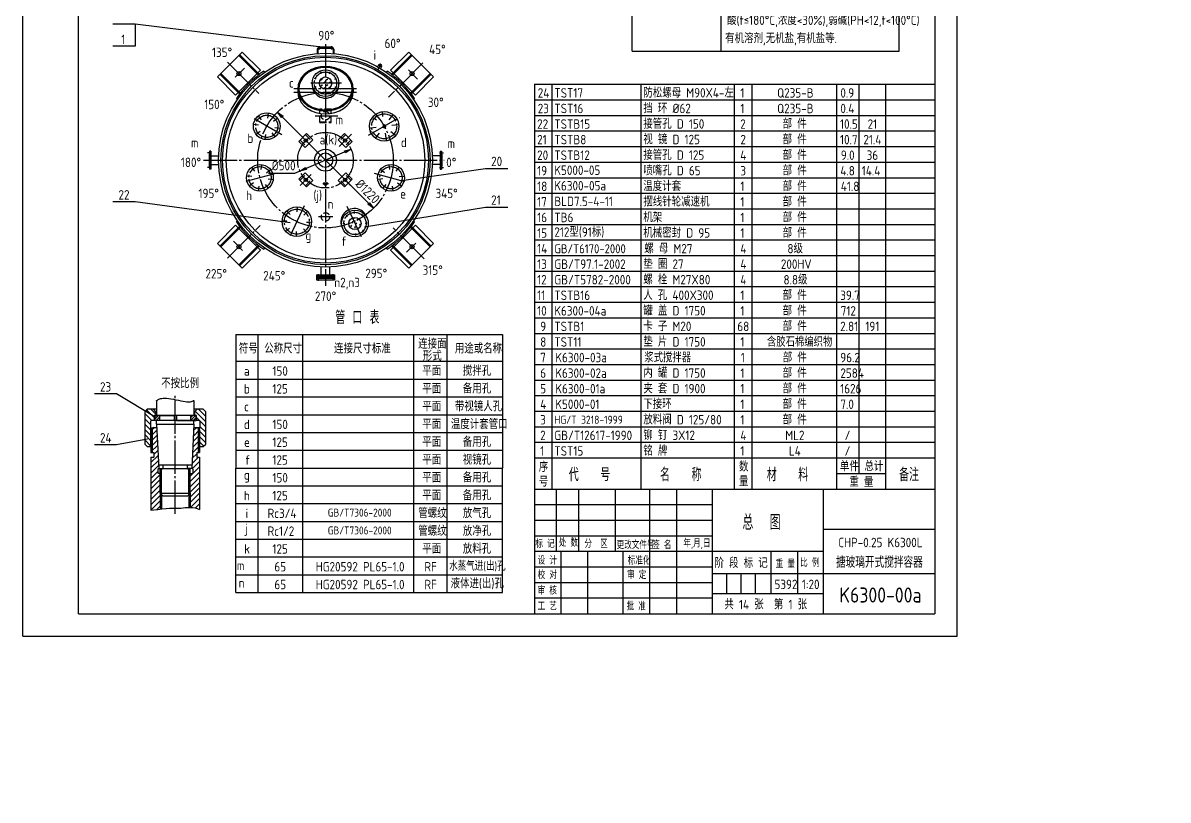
# Model space of a CAD drawing. Extents: x 3959 to 69865, y -46407 to 65821.
# Drawn here: x 3959 to 4474, y -236 to 114 of the extents above; entities that cross this region are included whole.
import ezdxf

# ---------------------------------------------------------------- set-up
doc = ezdxf.new("R2010")
doc.units = 0
doc.linetypes.add('DASHDOT', pattern=[18, 15, -1, 1, -1])
doc.linetypes.add('DASHED', pattern=[4, 3, -1])
doc.layers.get('0').update_dxf_attribs({"color": 1, "linetype": 'DASHDOT'})
for name, color, linetype in [('1', 8, 'CONTINUOUS'), ('10', 12, 'CONTINUOUS'), ('12', 134, 'CONTINUOUS'), ('2', 8, 'CONTINUOUS'), ('3', 8, 'DASHED'), ('8', 94, 'DASHDOT'), ('9', 162, 'DASHED')]:
    doc.layers.add(name, color=color, linetype=linetype)
doc.styles.get("Standard").update_dxf_attribs({"font": 'gbenor.shx', "bigfont": 'gbcbig.shx'})
doc.dimstyles.get("Standard").update_dxf_attribs({"dimtxt": 3.5, "dimasz": 4, "dimexe": 2, "dimexo": 0, "dimgap": 1, "dimtad": 1, "dimtoh": 1, "dimdec": 4, "dimzin": 0, "dimdsep": 46, "dimtxsty": 'Standard', "dimcen": 0, "dimadec": 0, "dimazin": 0, "dimtfac": 1, "dimtdec": 4, "dimtmove": 0, "dimatfit": 0, "dimfxl": 1, "dimtolj": 1, "dimtzin": 0, "dimarcsym": 0})

# ---------------------------------------------------------------- blocks, each defined once
blk = doc.blocks.new('Cadt12')
for p, q in [((4107.72, 25.59), (4108.28, 26.16)), ((4107.92, 25.65), (4108.06, 25.79)), ((4107.95, 25.96), (4108.09, 26.11)), ((4106.59, 22.2), (4107.15, 22.77)), ((4106.78, 22.26), (4106.93, 22.4)), ((4106.82, 22.57), (4106.96, 22.71)), ((4107.15, 23.9), (4107.72, 24.46)), ((4107.35, 23.95), (4107.49, 24.09)), ((4107.38, 24.27), (4107.52, 24.41)), ((4108.28, 21.63), (4108.85, 22.2)), ((4108.48, 21.69), (4108.62, 21.83)), ((4108.51, 22), (4108.65, 22.15)), ((4108.85, 23.33), (4109.42, 23.9)), ((4109.05, 23.39), (4109.19, 23.53)), ((4109.08, 23.7), (4109.22, 23.84)), ((4109.42, 25.03), (4109.98, 25.59)), ((4109.61, 25.08), (4109.75, 25.23)), ((4109.64, 25.4), (4109.79, 25.54)), ((4110.21, 21.44), (4110.35, 21.58)), ((4110.55, 22.77), (4111.11, 23.33, 1)), ((4110.74, 22.82), (4110.88, 22.96)), ((4110.78, 23.14), (4110.92, 23.28))]:
    blk.add_line(p, q)
blk = doc.blocks.new('Cadt13')
at = {"layer": '1'}
for p, q in [((4089.01, 92.85), (4087.23, 91.85)), ((4090.99, 93.58), (4089.01, 92.85)), ((4093.09, 94.03), (4090.99, 93.58)), ((4095.26, 94.19), (4093.09, 94.03)), ((4097.43, 94.03), (4095.26, 94.19)), ((4099.54, 93.58), (4097.43, 94.03)), ((4101.51, 92.85), (4099.54, 93.58)), ((4103.3, 91.85), (4101.51, 92.85)), ((4083.51, 87.61), (4082.95, 85.92)), ((4084.44, 89.19), (4083.51, 87.61)), ((4085.69, 90.61), (4084.44, 89.19)), ((4087.23, 91.85), (4085.69, 90.61)), ((4104.84, 90.61), (4103.3, 91.85)), ((4106.09, 89.19), (4104.84, 90.61)), ((4107.01, 87.61), (4106.09, 89.19)), ((4107.57, 85.92), (4107.01, 87.61)), ((4082.95, 85.92), (4082.76, 84.19)), ((4082.76, 84.19), (4082.95, 82.45)), ((4082.95, 82.45), (4083.51, 80.77)), ((4107.01, 80.77), (4107.57, 82.45)), ((4107.76, 84.19), (4107.57, 85.92, 1)), ((4107.57, 82.45), (4107.76, 84.19)), ((4083.51, 80.77), (4084.44, 79.19)), ((4084.44, 79.19), (4085.69, 77.76)), ((4085.69, 77.76), (4087.23, 76.53)), ((4103.3, 76.53), (4104.84, 77.76)), ((4104.84, 77.76), (4106.09, 79.19)), ((4106.09, 79.19), (4107.01, 80.77)), ((4087.23, 76.53), (4089.01, 75.53)), ((4089.01, 75.53), (4090.99, 74.79)), ((4090.99, 74.79), (4093.09, 74.34)), ((4093.09, 74.34), (4095.26, 74.19)), ((4095.26, 74.19), (4097.43, 74.34)), ((4097.43, 74.34), (4099.54, 74.79)), ((4099.54, 74.79), (4101.51, 75.53)), ((4101.51, 75.53), (4103.3, 76.53))]:
    blk.add_line(p, q, dxfattribs=at)
blk = doc.blocks.new('Cadt14')
at = {"layer": '1'}
for p, q in [((4082.76, 82.89), (4082.95, 81.15, 1)), ((4107.57, 81.15), (4107.76, 82.89)), ((4082.95, 81.15), (4083.51, 79.47)), ((4083.51, 79.47), (4084.44, 77.89)), ((4084.44, 77.89), (4085.69, 76.46)), ((4104.84, 76.46), (4106.09, 77.89)), ((4106.09, 77.89), (4107.01, 79.47)), ((4107.01, 79.47), (4107.57, 81.15)), ((4085.69, 76.46), (4087.23, 75.23)), ((4087.23, 75.23), (4089.01, 74.23)), ((4089.01, 74.23), (4090.99, 73.49)), ((4090.99, 73.49), (4093.09, 73.04)), ((4093.09, 73.04), (4095.26, 72.89)), ((4095.26, 72.89), (4097.43, 73.04)), ((4097.43, 73.04), (4099.54, 73.49)), ((4099.54, 73.49), (4101.51, 74.23)), ((4101.51, 74.23), (4103.3, 75.23)), ((4103.3, 75.23), (4104.84, 76.46))]:
    blk.add_line(p, q, dxfattribs=at)
blk = doc.blocks.new('Cadt15')
at = {"layer": '1'}
for p, q in [((4093.78, 88.32), (4093.03, 88.05, 1)), ((4093.42, 88.08), (4093.23, 88.01)), ((4093.58, 88.35), (4093.39, 88.29)), ((4094.64, 89.38), (4094.46, 89.31)), ((4096.31, 88.39), (4095.56, 88.12)), ((4095.94, 88.15), (4095.76, 88.08)), ((4096.11, 88.42), (4095.92, 88.35)), ((4093.85, 85.79), (4093.1, 85.52)), ((4093.48, 85.55), (4093.3, 85.49)), ((4093.65, 85.83), (4093.46, 85.76)), ((4095.08, 87.09), (4094.33, 86.82)), ((4095.15, 84.56), (4094.39, 84.29)), ((4094.71, 86.85), (4094.53, 86.78)), ((4094.78, 84.32), (4094.6, 84.26)), ((4094.88, 87.12), (4094.69, 87.06)), ((4094.94, 84.6), (4094.76, 84.53)), ((4096.38, 85.86), (4095.62, 85.59)), ((4096.01, 85.62), (4095.83, 85.55)), ((4096.17, 85.89), (4095.99, 85.83)), ((4097.61, 87.16), (4096.85, 86.89)), ((4097.24, 86.92), (4097.05, 86.85)), ((4097.4, 87.19), (4097.22, 87.12))]:
    blk.add_line(p, q, dxfattribs=at)
blk = doc.blocks.new('Cadt16')
at = {"layer": '1'}
for p, q in [((4091.16, 93.11), (4089.26, 92.41)), ((4093.18, 93.54), (4091.16, 93.11)), ((4095.26, 93.69), (4093.18, 93.54)), ((4097.34, 93.54), (4095.26, 93.69)), ((4099.37, 93.11), (4097.34, 93.54)), ((4101.26, 92.41), (4099.37, 93.11)), ((4084.87, 88.94), (4083.98, 87.44)), ((4086.07, 90.29), (4084.87, 88.94)), ((4087.55, 91.46), (4086.07, 90.29)), ((4089.26, 92.41), (4087.55, 91.46)), ((4102.97, 91.46), (4101.26, 92.41)), ((4104.45, 90.29), (4102.97, 91.46)), ((4105.65, 88.94), (4104.45, 90.29)), ((4106.54, 87.44), (4105.65, 88.94)), ((4083.44, 85.84), (4083.26, 84.19)), ((4083.26, 84.19), (4083.44, 82.54, 1)), ((4083.98, 87.44), (4083.44, 85.84)), ((4083.44, 82.54), (4083.98, 80.94)), ((4107.08, 85.84), (4106.54, 87.44)), ((4106.54, 80.94), (4107.08, 82.54)), ((4107.26, 84.19), (4107.08, 85.84)), ((4107.08, 82.54), (4107.26, 84.19)), ((4083.98, 80.94), (4084.87, 79.44)), ((4084.87, 79.44), (4086.07, 78.08)), ((4086.07, 78.08), (4087.55, 76.91)), ((4102.97, 76.91), (4104.45, 78.08)), ((4104.45, 78.08), (4105.65, 79.44)), ((4105.65, 79.44), (4106.54, 80.94)), ((4087.55, 76.91), (4089.26, 75.96)), ((4089.26, 75.96), (4091.16, 75.26)), ((4091.16, 75.26), (4093.18, 74.83)), ((4093.18, 74.83), (4095.26, 74.69)), ((4095.26, 74.69), (4097.34, 74.83)), ((4097.34, 74.83), (4099.37, 75.26)), ((4099.37, 75.26), (4101.26, 75.96)), ((4101.26, 75.96), (4102.97, 76.91))]:
    blk.add_line(p, q, dxfattribs=at)
blk = doc.blocks.new('Cadt17')
for p, q in [((4027.72, -106.99), (4027.72, -53.34)), ((4016.8, -76.73), (4016.8, -68.61)), ((4038.64, -76.73), (4038.64, -68.61))]:
    blk.add_line(p, q)
at = {"layer": '1'}
for p, q in [((4019.32, -56.12), (4019.32, -62.73)), ((4036.12, -56.02), (4036.12, -62.73)), ((4015.12, -59.93), (4014, -61.05)), ((4014, -61.05), (4014, -75.61)), ((4019.32, -59.93), (4015.12, -59.93)), ((4019.04, -61.05), (4017.92, -59.93)), ((4019.04, -61.05), (4019.04, -62.73)), ((4019.04, -61.05), (4019.32, -61.05)), ((4040.32, -59.93), (4036.12, -59.93)), ((4036.12, -61.05), (4036.4, -61.05)), ((4036.4, -61.05), (4037.52, -59.93)), ((4036.4, -61.05), (4036.4, -62.73)), ((4041.44, -61.05), (4040.32, -59.93)), ((4041.44, -75.61), (4041.44, -61.05)), ((4016.52, -65.81), (4016.52, -68.33)), ((4038.08, -64.97), (4017.36, -64.97, 6.28)), ((4037.24, -62.73), (4018.2, -62.73, 6.28)), ((4018.2, -62.73), (4018.2, -64.97)), ((4018.34, -62.73), (4027.16, -62.73)), ((4018.34, -64.97), (4018.34, -62.73)), ((4027.16, -64.97), (4018.34, -64.97)), ((4019.32, -66.65), (4019.32, -64.97)), ((4019.32, -66.65), (4036.12, -66.65)), ((4019.32, -66.65), (4020.32, -86.62)), ((4020.72, -64.97), (4020.72, -62.73)), ((4037.1, -62.73), (4025.65, -62.73)), ((4028.28, -64.97), (4037.1, -64.97)), ((4034.72, -64.97), (4034.72, -62.73)), ((4036.12, -66.65), (4035.12, -86.62)), ((4036.12, -66.65), (4036.12, -64.97)), ((4037.1, -64.97), (4037.1, -62.73)), ((4037.24, -64.97), (4037.24, -62.73)), ((4038.92, -68.33), (4038.92, -65.81)), ((4016.52, -68.33), (4017.12, -68.94)), ((4016.52, -68.33), (4017.73, -68.33)), ((4017.92, -68.14), (4016.8, -69.26)), ((4016.8, -69.26), (4016.8, -79.34)), ((4017.92, -68.14), (4019.46, -68.14)), ((4035.98, -68.14), (4037.52, -68.14)), ((4038.64, -69.26), (4037.52, -68.14)), ((4038.92, -68.33), (4037.71, -68.33)), ((4038.92, -68.33), (4038.32, -68.94)), ((4038.64, -69.26), (4038.64, -79.34)), ((4014, -75.61), (4015.12, -76.73)), ((4015.12, -76.73), (4016.8, -76.73)), ((4038.64, -76.73), (4040.32, -76.73)), ((4040.32, -76.73), (4041.44, -75.61)), ((4016.8, -79.34), (4018.06, -79.34)), ((4016.8, -81.58), (4018.06, -81.58)), ((4016.8, -81.58), (4016.8, -105.38)), ((4018.06, -79.34), (4018.06, -81.58)), ((4037.38, -79.34), (4037.38, -81.58)), ((4037.38, -79.34), (4038.64, -79.34)), ((4037.38, -81.58), (4038.64, -81.58)), ((4038.64, -81.58), (4038.64, -105.02)), ((4019.88, -86.9), (4019.88, -88.58, 6.28)), ((4020.16, -86.62), (4022.26, -86.62)), ((4035.2, -85.13), (4020.24, -85.13, 6.28)), ((4034.44, -86.81), (4021, -86.81, 6.28)), ((4021, -97.73), (4021, -86.81)), ((4022.26, -86.53), (4022.26, -85.41)), ((4033.18, -86.53), (4033.18, -85.41, 6.28)), ((4035.28, -86.62), (4033.18, -86.62)), ((4034.44, -97.73), (4034.44, -86.81)), ((4035.56, -86.9), (4035.56, -88.58)), ((4021, -88.86), (4020.16, -88.86)), ((4034.44, -88.86), (4035.28, -88.86, 6.28)), ((4021, -97.73), (4022.12, -98.85)), ((4021, -97.73), (4034.44, -97.73)), ((4034.44, -97.73), (4033.32, -98.85)), ((4021.56, -98.29), (4021.56, -104.78)), ((4022.12, -98.85), (4033.32, -98.85)), ((4033.88, -98.29), (4033.88, -104.11))]:
    blk.add_line(p, q, dxfattribs=at)
for centre, radius, start, end in [((4017.36, -65.81), 0.84, 90, 180), ((4038.08, -65.81), 0.84, 0, 90), ((4020.16, -86.9), 0.28, 90, 180), ((4021.98, -85.41), 0.28, 0, 90), ((4021.98, -86.53), 0.28, 270, 360), ((4033.46, -85.41), 0.28, 90, 180), ((4033.46, -86.53), 0.28, 180, 270), ((4035.28, -86.9), 0.28, 0, 90), ((4020.16, -88.58), 0.28, 180, 270), ((4035.28, -88.58), 0.28, 270, 360)]:
    blk.add_arc(centre, radius, start, end, dxfattribs=at)
at = {"layer": '2'}
for p, q in [((4001.37, -53.04), (3991.37, -53.04)), ((4018.95, -63.67), (4001.37, -53.04)), ((4019.32, -56.12), (4019.33, -56.11)), ((4019.32, -56.12), (4019.32, -56.12)), ((4019.33, -56.11), (4019.35, -56.1)), ((4019.35, -56.1), (4019.39, -56.08)), ((4019.39, -56.08), (4019.45, -56.04)), ((4019.45, -56.04), (4019.54, -55.98)), ((4019.54, -55.98), (4019.68, -55.9)), ((4019.68, -55.9), (4019.85, -55.79)), ((4019.85, -55.79), (4020.08, -55.65)), ((4020.08, -55.65), (4020.36, -55.5)), ((4020.36, -55.5), (4020.71, -55.34)), ((4020.71, -55.34), (4021.14, -55.19)), ((4021.14, -55.19), (4021.66, -55.07)), ((4021.66, -55.07), (4022.27, -54.99)), ((4022.27, -54.99), (4022.98, -54.95)), ((4022.98, -54.95), (4023.82, -54.99)), ((4023.82, -54.99), (4024.76, -55.09)), ((4024.76, -55.09), (4025.8, -55.26)), ((4025.8, -55.26), (4026.9, -55.48)), ((4026.9, -55.48), (4028.02, -55.71)), ((4028.02, -55.71), (4029.14, -55.95)), ((4029.14, -55.95), (4030.23, -56.18)), ((4030.23, -56.18), (4031.24, -56.38)), ((4031.24, -56.38), (4032.15, -56.53)), ((4032.15, -56.53), (4032.94, -56.62)), ((4032.94, -56.62), (4033.6, -56.64)), ((4033.6, -56.64), (4034.16, -56.63)), ((4034.16, -56.63), (4034.62, -56.57)), ((4034.62, -56.57), (4034.99, -56.49)), ((4034.99, -56.49), (4035.28, -56.4)), ((4035.28, -56.4), (4035.52, -56.31)), ((4035.52, -56.31), (4035.7, -56.22)), ((4035.7, -56.22), (4035.84, -56.15)), ((4035.84, -56.15), (4035.94, -56.1)), ((4035.94, -56.1), (4036.02, -56.07)), ((4036.02, -56.07), (4036.07, -56.04)), ((4036.07, -56.04), (4036.1, -56.03)), ((4036.1, -56.03), (4036.12, -56.02)), ((4036.11, -56.02), (4036.12, -56.02)), ((4018.2, -63.71), (4014.77, -60.28)), ((4019.04, -62.17), (4016.8, -59.93, 1)), ((4041.44, -65.57), (4036.66, -60.79)), ((4041.44, -63.19), (4038.18, -59.93)), ((4017.12, -65.01), (4014, -61.89)), ((4016.52, -66.78), (4014, -64.26)), ((4016.8, -69.44), (4014, -66.64)), ((4018.34, -63.39), (4019, -62.73)), ((4018.34, -64.57), (4020.18, -62.73)), ((4019.13, -64.97), (4020.72, -63.38)), ((4020.32, -64.97), (4020.72, -64.57)), ((4034.72, -63.64), (4035.63, -62.73)), ((4034.72, -64.83), (4036.81, -62.73)), ((4035.76, -64.97), (4037.1, -63.63)), ((4036.95, -64.97), (4037.1, -64.82)), ((4041.44, -67.94), (4037.24, -63.74)), ((4016.8, -71.81), (4014, -69.01)), ((4016.8, -74.19), (4014, -71.39)), ((4018.34, -68.14), (4016.8, -69.68)), ((4019.46, -69.4), (4016.8, -72.05)), ((4019.57, -71.66), (4016.8, -74.43)), ((4017.36, -68.7), (4017.36, -79.34)), ((4035.73, -74.51), (4038.64, -71.6)), ((4035.85, -72.01), (4038.64, -69.22)), ((4035.98, -69.51), (4037.35, -68.14)), ((4038.08, -68.7), (4038.08, -79.34)), ((4041.44, -72.69), (4038.64, -69.89)), ((4041.44, -70.32), (4038.92, -67.8)), ((4001.37, -75.93), (3991.37, -75.93)), ((4015.27, -73.42), (4001.37, -75.93)), ((4016.8, -76.57), (4014, -73.77)), ((4019.68, -73.92), (4016.8, -76.81)), ((4019.8, -76.19), (4016.8, -79.18)), ((4035.48, -79.51), (4038.64, -76.35)), ((4035.6, -77.01), (4038.64, -73.97)), ((4041.44, -75.07), (4038.64, -72.27)), ((4040.52, -76.53), (4038.64, -74.65)), ((4016.8, -83.93), (4020.02, -80.71)), ((4018.06, -80.3), (4019.91, -78.45)), ((4035.23, -84.51), (4038.16, -81.58)), ((4035.35, -82.01), (4037.38, -79.99)), ((4038.03, -79.34), (4038.64, -78.73)), ((4038.03, -79.34), (4038.08, -79.29)), ((4016.8, -86.31), (4020.14, -82.97)), ((4016.8, -88.69), (4020.25, -85.24)), ((4021.56, -98.29), (4021.56, -86.81)), ((4033.88, -98.29), (4033.88, -86.81)), ((4034.44, -90.05), (4038.64, -85.85)), ((4035.44, -86.67), (4038.64, -83.48)), ((4016.8, -91.06), (4019.88, -87.98)), ((4016.8, -93.44), (4021, -89.24)), ((4016.8, -95.81), (4021, -91.61)), ((4034.44, -92.43), (4038.64, -88.23)), ((4034.44, -94.8), (4038.64, -90.6)), ((4016.8, -98.19), (4021, -93.99)), ((4016.8, -100.57), (4021, -96.37)), ((4021, -97.73), (4021, -104.84)), ((4034.44, -97.18), (4038.64, -92.98)), ((4034.44, -99.56), (4038.64, -95.36)), ((4034.44, -101.93), (4038.64, -97.73)), ((4034.44, -97.73), (4034.44, -104.31)), ((4016.8, -102.94), (4021, -98.74)), ((4016.8, -105.32), (4021, -101.12)), ((4034.44, -104.31), (4038.64, -100.11)), ((4038.64, -102.48), (4036.74, -104.39)), ((4016.8, -105.38), (4018.05, -105.21)), ((4018.05, -105.21), (4019.83, -104.98)), ((4021, -103.49), (4019.47, -105.03)), ((4019.83, -104.98), (4021.72, -104.76)), ((4021.72, -104.76), (4023.56, -104.56)), ((4023.56, -104.56), (4025.16, -104.43)), ((4025.16, -104.43), (4026.4, -104.38)), ((4026.4, -104.38), (4027.34, -104.38)), ((4027.34, -104.38), (4028.09, -104.42)), ((4028.09, -104.42), (4028.76, -104.44)), ((4028.76, -104.44), (4029.46, -104.44)), ((4029.46, -104.44), (4030.29, -104.38)), ((4030.29, -104.38), (4031.22, -104.28)), ((4031.22, -104.28), (4032.24, -104.18)), ((4032.24, -104.18), (4033.32, -104.11)), ((4033.32, -104.11), (4034.43, -104.1)), ((4034.43, -104.1), (4035.53, -104.18)), ((4035.53, -104.18), (4036.61, -104.35)), ((4036.61, -104.35), (4037.63, -104.62)), ((4037.63, -104.62), (4038.57, -104.98)), ((4038.57, -104.98), (4038.64, -105.02))]:
    blk.add_line(p, q, dxfattribs=at)
at = {"layer": '9'}
for p, q in [((4027.16, -62.73), (4027.16, -64.97)), ((4028.28, -62.73), (4028.28, -64.97))]:
    blk.add_line(p, q, dxfattribs=at)
at = {"layer": '2', "char_height": 4.25, "width": 65536, "attachment_point": 7}
for s, insert in [('不按比例', (4021.42, -50.52)), ('23', (3993.87, -52.04)), ('24', (3993.87, -74.93))]:
    blk.add_mtext(s, dxfattribs=dict(at, insert=insert))
blk = doc.blocks.new('Cadt20')
at = {"layer": '1'}
for p, q in [((4233.16, 101.14), (4233.16, 246.27)), ((4353.16, 101.14), (4353.16, 246.27)), ((4233.16, 101.14), (4353.16, 101.14))]:
    blk.add_line(p, q, dxfattribs=at)
at = {"layer": '2'}
blk.add_line((4273.16, 101.14), (4273.16, 246.27), dxfattribs=at)
at = {"layer": '2', "char_height": 4.25, "width": 65536, "attachment_point": 7}
for s, insert in [('酸(t≤180%%dC,浓度<30%),弱碱(PH<12,t<100%%dC)', (4275.82, 111.87)), ('有机溶剂,无机盐,有机盐等.', (4274.95, 103.7))]:
    blk.add_mtext(s, dxfattribs=dict(at, insert=insert))
blk = doc.blocks.new('Cadt21')
for p, q in [((4084.29, 63.01), (4088.79, 58.51, 1)), ((4106.97, 63.75), (4101.48, 58.26)), ((4083.94, 40.72), (4088.82, 45.59)), ((4106.58, 40.72), (4101.95, 45.35))]:
    blk.add_line(p, q)
blk.add_circle((4095.26, 52.04), 12.5)
at = {"layer": '1'}
for p, q in [((4083.24, 60.52), (4086.78, 64.06)), ((4086.78, 64.06), (4089.6, 61.23)), ((4103.75, 64.06), (4100.92, 61.23)), ((4103.75, 64.06), (4107.28, 60.52)), ((4083.24, 60.52), (4086.07, 57.7)), ((4086.07, 57.7), (4089.6, 61.23)), ((4100.92, 61.23), (4104.45, 57.7)), ((4107.28, 60.52), (4104.45, 57.7)), ((4083.24, 43.55), (4086.07, 46.38)), ((4089.6, 42.85), (4086.07, 46.38)), ((4104.45, 46.38), (4100.92, 42.85)), ((4107.28, 43.55), (4104.45, 46.38)), ((4086.78, 40.02), (4083.24, 43.55)), ((4086.78, 40.02), (4089.6, 42.85)), ((4103.75, 40.02), (4100.92, 42.85)), ((4107.28, 43.55), (4103.75, 40.02))]:
    blk.add_line(p, q, dxfattribs=at)
for centre, radius in [((4086.42, 60.88), 0.75), ((4095.26, 52.04), 4.95), ((4104.1, 60.88), 0.75), ((4095.26, 52.04), 3.25), ((4086.42, 43.2), 0.75), ((4104.1, 43.2), 0.75)]:
    blk.add_circle(centre, radius, dxfattribs=at)
at = {"layer": '3'}
for p, q in [((4086.21, 63.49), (4089.04, 60.67)), ((4104.31, 63.49), (4101.48, 60.67)), ((4083.81, 61.09), (4086.63, 58.26)), ((4106.72, 61.09), (4103.89, 58.26)), ((4083.81, 42.99), (4086.63, 45.82)), ((4086.21, 40.58), (4089.04, 43.41)), ((4104.31, 40.58), (4101.48, 43.41)), ((4106.72, 42.99), (4103.89, 45.82))]:
    blk.add_line(p, q, dxfattribs=at)
blk = doc.blocks.new('*D21')
at = {"layer": '2'}
for p, q in [((4106.75, 56.96), (4081.26, 46.04)), ((4103.8, 56.24), (4106.75, 56.96)), ((4106.75, 56.96), (4104.19, 55.32)), ((4104.19, 55.32), (4103.8, 56.24)), ((4083.77, 47.12), (4086.33, 48.76)), ((4086.73, 47.84), (4083.77, 47.12)), ((4086.33, 48.76), (4086.73, 47.84)), ((4081.26, 46.04), (4069.65, 46.04))]:
    blk.add_line(p, q, dxfattribs=at)
at = {"layer": '2', "insert": (4071.08, 47.47), "char_height": 4.25, "width": 65536, "attachment_point": 7}
blk.add_mtext('%%c500', dxfattribs=at)
blk = doc.blocks.new('*D43')
at = {"layer": '2'}
for p, q in [((4073.74, 73.66), (4076.21, 71.88)), ((4075.51, 71.18), (4073.74, 73.66)), ((4073.74, 73.66), (4116.78, 30.42)), ((4076.21, 71.88), (4075.51, 71.18)), ((4114.31, 32.2), (4115.02, 32.9)), ((4116.78, 30.42), (4114.31, 32.2)), ((4115.02, 32.9), (4116.78, 30.42))]:
    blk.add_line(p, q, dxfattribs=at)
at = {"layer": '2', "insert": (4108.38, 40.89), "char_height": 4.25, "width": 65536, "attachment_point": 7, "rotation": 314.8671}
blk.add_mtext('%%c1220', dxfattribs=at)
blk = doc.blocks.new('Cadt46')
at = {"layer": '2', "char_height": 4.25, "width": 65536, "attachment_point": 7}
for s, insert in [('TST17', (4198.17, 80.17)), ('防松螺母 M90X4-左', (4238.17, 80.17)), ('1', (4281.8, 80.17)), ('Q235-B', (4298.34, 80.17)), ('0.9', (4326.75, 80.17)), ('TST16', (4198.17, 73.17)), ('挡 环 %%c62', (4238.17, 73.17)), ('1', (4281.8, 73.17)), ('Q235-B', (4298.34, 73.17)), ('0.4', (4326.75, 73.17))]:
    blk.add_mtext(s, dxfattribs=dict(at, insert=insert))

msp = doc.modelspace()

# ---------------------------------------------------------------- linework, layer by layer
for p, q in [((4092.48585, 103.32391), (4092.48585, 101.79351)), ((4095.26085, 104.20111), (4095.26085, 55.2897)), ((4098.03585, 103.32391), (4098.03585, 101.79351)), ((4051.21815, 96.08241), (4065.29735, 82.0032)), ((4054.69129, 89.31875), (4058.77907, 93.40654)), ((4139.07803, 95.85689), (4123.6327, 80.41156)), ((4091.06602, 88.45426), (4090.25752, 88.78915)), ((4093.52329, 90.91153), (4093.1884, 91.72003)), ((4096.9984, 90.91153), (4097.3333, 91.72003)), ((4099.45568, 88.45426), (4100.26418, 88.78915)), ((4132.5399, 92.60927), (4136.62768, 88.52148)), ((4109.17668, 84.1867), (4081.0503, 84.1867)), ((4109.17668, 82.5397), (4081.0503, 82.5397)), ((4102.43692, 86.7167), (4088.66095, 86.7167)), ((4091.06602, 84.97915), (4090.25752, 84.64426)), ((4093.52329, 82.52188), (4093.1884, 81.71337)), ((4096.9984, 82.52188), (4097.3333, 81.71337)), ((4099.45568, 84.97915), (4100.26418, 84.64426)), ((4069.33614, 71.00455), (4069.63023, 73.23837)), ((4121.09634, 71.68219), (4120.84795, 73.56891, 6.28319)), ((4123.8664, 70.14608), (4125.54963, 72.33971)), ((4065.13223, 67.77877), (4062.89841, 68.07286)), ((4075.58684, 63.3985), (4063.13155, 70.58956)), ((4066.5661, 70.26232), (4065.19451, 72.04982)), ((4071.81969, 69.57067), (4073.60719, 70.94227)), ((4090.65625, 72.0397), (4100.81703, 72.0397)), ((4114.62934, 63.22211), (4128.63669, 71.30926)), ((4118.14786, 69.99588), (4116.83169, 71.00582)), ((4125.03601, 67.73224), (4128.06289, 68.13073)), ((4065.87446, 65.00873), (4064.08695, 63.63714)), ((4068.35801, 63.57486), (4068.06392, 61.34103)), ((4071.12804, 64.31709), (4072.49964, 62.52958)), ((4072.56192, 66.80064), (4074.79574, 66.50655)), ((4117.9793, 66.80321), (4115.42732, 66.46723)), ((4119.35562, 64.26751), (4117.73935, 62.16116)), ((4122.08414, 64.17916), (4122.49999, 61.02041)), ((4124.64128, 65.01331), (4126.65957, 63.46462)), ((4095.26085, 56.98378), (4095.26085, -4.49366)), ((4040.48318, 52.0397), (4148.67596, 52.0397)), ((4044.04434, 55.2897), (4042.2345, 55.2897)), ((4146.47735, 55.2897), (4148.27216, 55.2897)), ((4044.04434, 48.7897), (4042.27888, 48.7897)), ((4063.51914, 47.11834), (4062.14754, 48.90584)), ((4066.28918, 47.86057), (4066.58327, 50.09439)), ((4068.77273, 46.42669), (4070.56023, 47.79829)), ((4121.74897, 46.42669), (4119.96147, 47.79829)), ((4124.23252, 47.86057), (4123.93843, 50.09439)), ((4127.00256, 47.11834), (4128.37416, 48.90584)), ((4146.47735, 48.7897), (4148.26181, 48.7897)), ((4072.90041, 46.04824), (4059.46824, 42.4491)), ((4062.08526, 44.63479), (4059.85144, 44.92888)), ((4062.82749, 41.86475), (4061.03999, 40.49315)), ((4069.51496, 43.65665), (4071.74878, 43.36257)), ((4094.14207, 41.5147), (4096.60722, 41.5147)), ((4117.10446, 46.18673), (4130.78086, 42.52215)), ((4121.00674, 43.65665), (4118.77292, 43.36257)), ((4127.69421, 41.86475), (4129.48171, 40.49315)), ((4128.43644, 44.63479), (4130.67026, 44.92888)), ((4065.31104, 40.43088), (4065.01695, 38.19705)), ((4068.08108, 41.1731), (4069.45268, 39.3856)), ((4122.44062, 41.1731), (4121.06902, 39.3856)), ((4125.21066, 40.43088), (4125.50474, 38.19705)), ((4085.70474, 31.54657), (4079.09957, 17.38174)), ((4104.93084, 31.30235), (4111.56174, 17.08232, 6.28319)), ((4079.37354, 27.65225), (4078.15606, 28.98089)), ((4082.53687, 28.80361), (4082.61548, 30.60398)), ((4085.58782, 27.38093), (4086.91646, 28.5984)), ((4098.55992, 26.5397), (4092.10435, 26.5397)), ((4105.17777, 26.66139), (4104.53257, 27.25261)), ((4108.32729, 28.13004), (4108.28912, 29.00432)), ((4111.59282, 26.94148), (4112.18404, 27.58668)), ((4051.18969, 7.96855), (4065.92226, 22.70112)), ((4077.95086, 24.6013), (4076.15048, 24.6799)), ((4079.10222, 21.43796), (4077.77358, 20.22049)), ((4085.3165, 21.16664), (4086.53398, 19.838)), ((4086.73918, 24.21759), (4088.53956, 24.13898)), ((4103.98921, 23.39586), (4103.11493, 23.35769)), ((4113.06147, 23.79196), (4113.93575, 23.83013)), ((4139.62174, 7.67881), (4125.63658, 21.66397)), ((4057.9818, 11.47014), (4053.89402, 15.55792)), ((4082.15317, 20.01528), (4082.07456, 18.2149)), ((4105.45786, 20.24634), (4104.86664, 19.60114)), ((4108.72339, 19.05778), (4108.76156, 18.1835)), ((4111.87291, 20.52643), (4112.51811, 19.93521)), ((4135.83041, 14.76065), (4131.74263, 10.67287)), ((4092.01085, 0.8232), (4092.01085, -2.20852)), ((4098.51085, 0.8232), (4098.51085, -2.10216))]:
    msp.add_line(p, q)
for centre, radius in [((4095.26085, 86.7167), 5), ((4095.26085, 52.0397), 30.5), ((4068.84707, 67.2897), 5), ((4121.67462, 67.2897), 5.62), ((4065.80011, 44.14572), 5), ((4124.72159, 44.14572), 5), ((4082.37099, 24.39732), 5.625), ((4108.52534, 23.59391), 5)]:
    msp.add_circle(centre, radius)
at = {"layer": '1'}
for p, q in [((3984.21922, -151.95883), (3984.21922, 422.04117)), ((4369.21922, 422.04117), (4369.21922, -151.95883)), ((4046.70221, 89.46141), (4057.83914, 100.59834)), ((4065.13148, 90.3008), (4056.33654, 99.09574)), ((4065.52893, 90.61046), (4056.6901, 99.44929)), ((4057.83914, 100.59834), (4065.97087, 92.46661)), ((4091.51085, 101.9433), (4091.51085, 99.9933)), ((4091.81085, 101.9433), (4091.81085, 99.9933, 6.28319)), ((4098.46085, 102.7933), (4092.06085, 102.7933, 6.28319)), ((4092.06085, 102.7933), (4092.06085, 102.4933)), ((4098.46085, 102.4933), (4092.06085, 102.4933, 6.28319)), ((4098.46085, 102.1933), (4092.06085, 102.1933)), ((4098.46085, 102.7933), (4098.46085, 102.4933)), ((4098.71085, 101.9433), (4098.71085, 99.9933)), ((4099.01085, 101.9433), (4099.01085, 99.9933)), ((4132.68255, 100.59834), (4124.55083, 92.46661)), ((4124.99277, 90.61046), (4133.8316, 99.44929)), ((4125.39022, 90.3008), (4134.18516, 99.09574)), ((4132.68255, 100.59834), (4143.81949, 89.46141)), ((4119.11803, 94.96155), (4118.6147, 94.08976)), ((4119.04303, 94.83165), (4120.21216, 94.15665)), ((4119.21803, 95.13476), (4119.11803, 94.96155)), ((4119.11803, 94.96155), (4120.50367, 94.16155)), ((4119.21803, 95.13476), (4120.60367, 94.33476)), ((4119.85471, 95.34452), (4119.60471, 94.91151)), ((4119.85471, 95.34452), (4120.46699, 94.99102)), ((4119.8892, 94.74726), (4120.1392, 95.18027)), ((4119.9325, 94.72226), (4120.1825, 95.15527)), ((4120.50367, 94.16155), (4120.00034, 93.28976)), ((4120.42867, 94.03165), (4120.21216, 94.15665)), ((4120.46699, 94.99102), (4120.21699, 94.55801)), ((4120.60367, 94.33476), (4120.50367, 94.16155)), ((4046.70221, 89.46141), (4054.83394, 81.32968)), ((4056.6901, 81.77162), (4047.85126, 90.61046, 6.28319)), ((4056.99976, 82.16907), (4048.20481, 90.96401)), ((4054.83394, 81.32968), (4065.97087, 92.46661)), ((4067.57232, 92.1026), (4067.98162, 91.6933)), ((4122.518, 91.67123), (4122.94938, 92.1026, 6.28319)), ((4124.55083, 92.46661), (4135.68776, 81.32968)), ((4133.52194, 82.16907), (4142.31688, 90.96401)), ((4133.8316, 81.77162), (4142.67044, 90.61046)), ((4143.81949, 89.46141), (4135.68776, 81.32968)), ((4082.76085, 84.1867), (4082.76085, 82.8867)), ((4107.76085, 84.1867), (4107.76085, 82.8867)), ((4189.1669, 86.16817), (4189.1669, -151.83183)), ((4197.1669, -95.83183), (4197.1669, 86.16817)), ((4237.1669, -95.83183), (4237.1669, 86.16817)), ((4279.1669, -95.83183), (4279.1669, 86.16817)), ((4287.1669, -95.83183), (4287.1669, 86.16817)), ((4325.1669, -95.83183), (4325.1669, 86.16817)), ((4347.1669, -95.83183), (4347.1669, 86.16817)), ((4055.62933, 79.29686), (4055.19795, 79.72823)), ((4135.32374, 79.72823), (4134.89237, 79.29686)), ((4042.91085, 54.7897), (4043.06085, 54.9397)), ((4042.91085, 54.7897), (4042.91085, 49.2897)), ((4043.06085, 56.0397), (4043.06085, 48.0397)), ((4043.71085, 56.0397), (4043.06085, 56.0397)), ((4043.71085, 56.0397), (4043.71085, 48.0397)), ((4043.71085, 53.9397), (4047.19839, 53.9397)), ((4146.81085, 53.9397), (4143.32331, 53.9397)), ((4146.81085, 56.0397), (4146.81085, 48.0397)), ((4146.81085, 56.0397), (4147.46085, 56.0397)), ((4147.46085, 56.0397), (4147.46085, 48.0397)), ((4147.61085, 54.7897), (4147.46085, 54.9397)), ((4147.61085, 54.7897), (4147.61085, 49.2897)), ((4042.91085, 49.2897), (4043.06085, 49.1397)), ((4043.71085, 48.0397), (4043.06085, 48.0397)), ((4043.71085, 50.1397), (4047.19839, 50.1397)), ((4146.81085, 50.1397), (4143.32331, 50.1397)), ((4146.81085, 48.0397), (4147.46085, 48.0397)), ((4147.61085, 49.2897), (4147.46085, 49.1397)), ((4046.70221, 14.618), (4054.83394, 22.74973)), ((4056.6901, 22.30779), (4047.85126, 13.46895)), ((4056.99976, 21.91034), (4048.20481, 13.1154)), ((4065.97087, 11.6128), (4054.83394, 22.74973)), ((4055.19795, 24.35118), (4055.70444, 24.85766)), ((4135.68776, 22.74973), (4124.55083, 11.6128)), ((4133.52194, 21.91034), (4142.31688, 13.1154)), ((4133.8316, 22.30779), (4142.67044, 13.46895, 6.28319)), ((4134.89237, 24.78255), (4135.32374, 24.35118)), ((4143.81949, 14.618), (4135.68776, 22.74973)), ((4057.83914, 3.48107), (4046.70221, 14.618)), ((4065.13148, 13.77861), (4056.33654, 4.98367)), ((4065.52893, 13.46895), (4056.6901, 4.63012, 6.28319)), ((4057.83914, 3.48107), (4065.97087, 11.6128)), ((4068.0037, 12.40818), (4067.57232, 11.97681)), ((4122.94938, 11.97681), (4122.48327, 12.44291)), ((4132.68255, 3.48107), (4124.55083, 11.6128)), ((4124.99277, 13.46895), (4133.8316, 4.63012)), ((4125.39022, 13.77861), (4134.18516, 4.98367)), ((4143.81949, 14.618), (4132.68255, 3.48107)), ((4091.26085, 0.4897), (4091.26085, -1.7703)), ((4091.26085, 0.4897), (4099.26085, 0.4897)), ((4093.36085, 0.4897), (4093.36085, 3.97724)), ((4097.16085, 0.4897), (4097.16085, 3.97724)), ((4099.26085, 0.4897), (4099.26085, -1.7703)), ((4091.26085, -0.1603), (4099.26085, -0.1603)), ((4091.26085, -0.3103), (4099.26085, -0.3103)), ((4091.26085, -0.3903), (4099.26085, -0.3903)), ((4091.26085, -0.9903), (4099.26085, -0.9903)), ((4091.26085, -1.0703), (4099.26085, -1.0703)), ((4091.26085, -1.7703), (4099.26085, -1.7703)), ((4092.51085, -0.3103), (4092.36085, -0.1603)), ((4098.01085, -0.3103), (4098.16085, -0.1603)), ((4054.89423, -26.40143), (4174.89423, -26.40143)), ((4054.89423, -26.40143), (4054.89423, -86.40143)), ((4174.89423, -26.40143), (4174.89423, -86.40143)), ((4189.1669, -81.83183), (4369.1669, -81.83183)), ((4054.89423, -142.40143), (4054.89423, -86.40143)), ((4174.89423, -142.40143), (4174.89423, -86.40143)), ((4189.1669, -95.83183), (4369.1669, -95.83183)), ((4199.1669, -123.83183), (4199.1669, -95.83183)), ((4209.1669, -123.83183), (4209.1669, -95.83183)), ((4225.6669, -123.83183), (4225.6669, -95.83183)), ((4241.1669, -124.33183), (4241.1669, -95.83183)), ((4253.1669, -126.83183), (4253.1669, -95.83183)), ((4269.1669, -95.83183), (4269.1669, -151.95883)), ((4319.1669, -151.95883), (4319.1669, -95.83183)), ((4189.1669, -111.83183), (4189.1669, -151.83183)), ((4189.1669, -116.83183), (4269.1669, -116.83183)), ((4319.1669, -113.83183), (4369.1669, -113.83183)), ((4189.1669, -123.83183), (4319.1669, -123.83183)), ((4201.1669, -151.83183), (4201.1669, -123.83183)), ((4213.1669, -151.83183), (4213.1669, -123.83183)), ((4229.1669, -151.83183), (4229.1669, -123.83183)), ((4241.1669, -151.83183), (4241.1669, -124.33183)), ((4253.1669, -151.83183), (4253.1669, -124.33183)), ((4295.6669, -142.83183), (4295.6669, -123.83183)), ((4307.6669, -142.83183), (4307.6669, -123.83183)), ((4269.1669, -133.83183), (4369.21922, -133.83183)), ((4054.89423, -142.40143), (4174.89423, -142.40143)), ((4269.1669, -142.83183), (4319.1669, -142.83183)), ((3984.21922, -151.95883), (4369.21922, -151.95883))]:
    msp.add_line(p, q, dxfattribs=at)
for centre, radius in [((4095.26085, 52.0397), 48.1), ((4095.26085, 52.0397), 47), ((4095.26085, 52.0397), 46.29836), ((4095.26085, 52.0397), 44.65), ((4095.26085, 86.7167), 6), ((4056.33654, 90.96401), 0.9), ((4095.30277, 86.71851), 2.75), ((4134.18516, 90.96401), 0.9), ((4068.84707, 67.2897), 6), ((4121.67462, 67.2897), 6.62), ((4121.67462, 67.2897), 0.54), ((4065.80011, 44.14572), 6), ((4124.72159, 44.14572), 6), ((4082.37099, 24.39732), 6.625), ((4108.52534, 23.59391), 6), ((4108.48811, 23.57455), 2.75), ((4056.33654, 13.1154), 0.9), ((4134.18516, 13.1154), 0.9)]:
    msp.add_circle(centre, radius, dxfattribs=at)
for centre, radius, start, end in [((4092.06085, 101.9433), 0.55, 90, 180), ((4092.06085, 101.9433), 0.25, 90, 180), ((4098.46085, 101.9433), 0.55, 0, 90), ((4098.46085, 101.9433), 0.25, 0, 90), ((4095.26085, 52.0397), 48.7, 124.6493763, 145.3506237), ((4095.26085, 52.0397), 48.7, 34.6493763, 55.3506237), ((4095.26085, 85.94944), 6, 176.3340819, 363.6659181), ((4108.20108, 24.28929), 6, 21.3340819, 208.6659181), ((4095.26085, 52.0397), 48.7, 214.6493763, 235.3506237), ((4095.26085, 52.0397), 48.7, 304.6493763, 325.3506237)]:
    msp.add_arc(centre, radius, start, end, dxfattribs=at)
at = {"layer": '10'}
for p, q in [((4120.1392, 95.18027), (4119.60471, 94.91151)), ((4119.85471, 95.34452), (4119.89014, 94.74416)), ((4120.46699, 94.99102), (4119.9325, 94.72226)), ((4120.1825, 95.15527), (4120.21699, 94.55801))]:
    msp.add_line(p, q, dxfattribs=at)
at = {"layer": '12'}
for p, q in [((3959.21922, -161.95883), (3959.21922, 432.04117)), ((4379.21922, -161.95883), (4379.21922, 432.04117)), ((4189.1669, -102.83183), (4269.1669, -102.83183)), ((4189.1669, -109.83183), (4269.1669, -109.83183)), ((4189.1669, -130.83183), (4269.1669, -130.83183)), ((4275.6669, -142.83183), (4275.6669, -133.83183)), ((4282.1669, -142.83183), (4282.1669, -133.83183)), ((4288.6669, -142.83183), (4288.6669, -133.83183)), ((4189.1669, -137.83183), (4269.1669, -137.83183)), ((4189.1669, -144.83183), (4269.1669, -144.83183)), ((3959.21922, -161.95883), (4379.21922, -161.95883))]:
    msp.add_line(p, q, dxfattribs=at)
at = {"layer": '2'}
for p, q in [((4009.69374, 113.28071), (3999.69374, 113.28071)), ((4009.69374, 113.28071), (4009.69374, 103.28071)), ((4092.34223, 103.01018), (4009.69374, 113.28071)), ((4009.69374, 103.28071), (3999.69374, 103.28071)), ((4189.1669, 86.16817), (4369.1669, 86.16817)), ((4335.1669, -88.83183), (4335.1669, 86.16817)), ((4189.1669, 79.16817), (4369.1669, 79.16817)), ((4189.1669, 72.16817), (4369.1669, 72.16817)), ((4189.1669, 65.16817), (4369.1669, 65.16817)), ((4189.1669, 58.16817), (4369.1669, 58.16817)), ((4129.47084, 42.87317), (4167.25308, 48.37209)), ((4167.25308, 48.37209), (4177.25308, 48.37209)), ((4189.1669, 51.16817), (4369.1669, 51.16817)), ((4189.1669, 44.16817), (4369.1669, 44.16817)), ((4189.1669, 37.16817), (4369.1669, 37.16817)), ((4009.69374, 33.33194), (3999.69374, 33.33194)), ((4079.37102, 23.89656), (4009.69374, 33.33194)), ((4112.86663, 22.00948), (4167.25308, 30.97309)), ((4167.25308, 30.97309), (4177.25308, 30.97309)), ((4189.1669, 30.16817), (4369.1669, 30.16817)), ((4189.1669, 23.16817), (4369.1669, 23.16817)), ((4189.1669, 16.16817), (4369.1669, 16.16817)), ((4189.1669, 9.16817), (4369.1669, 9.16817)), ((4189.1669, 2.16817), (4369.1669, 2.16817)), ((4189.1669, -4.83183), (4369.1669, -4.83183)), ((4189.1669, -11.83183), (4369.1669, -11.83183)), ((4189.1669, -18.83183), (4369.1669, -18.83183)), ((4064.89423, -26.40143), (4064.89423, -86.40143)), ((4084.89423, -26.40143), (4084.89423, -142.40143)), ((4134.89423, -26.40143), (4134.89423, -86.40143)), ((4149.89423, -26.40143), (4149.89423, -86.40143)), ((4189.1669, -25.83183), (4369.1669, -25.83183)), ((4189.1669, -32.83183), (4369.1669, -32.83183)), ((4054.89423, -38.40143), (4174.89423, -38.40143)), ((4189.1669, -39.83183), (4369.1669, -39.83183)), ((4054.89423, -46.40143), (4174.89423, -46.40143)), ((4189.1669, -46.83183), (4369.1669, -46.83183)), ((4054.89423, -54.40143), (4174.89423, -54.40143)), ((4189.1669, -53.83183), (4369.1669, -53.83183)), ((4189.1669, -53.83183), (4369.1669, -53.83183)), ((4189.1669, -60.83183), (4369.1669, -60.83183)), ((4054.89423, -62.40143), (4174.89423, -62.40143)), ((4054.89423, -70.40143), (4174.89423, -70.40143)), ((4189.1669, -67.83183), (4369.1669, -67.83183)), ((4189.1669, -74.83183), (4369.1669, -74.83183)), ((4054.89423, -78.40143), (4174.89423, -78.40143)), ((4054.89423, -86.40143), (4174.89423, -86.40143)), ((4054.89423, -86.40143), (4174.89423, -86.40143)), ((4064.89423, -86.40143), (4064.89423, -142.40143)), ((4084.89423, -86.40143), (4084.89423, -94.40143)), ((4134.89423, -86.40143), (4134.89423, -142.40143)), ((4149.89423, -86.40143), (4149.89423, -142.40143)), ((4325.1669, -88.83183), (4347.1669, -88.83183)), ((4054.89423, -94.40143), (4174.89423, -94.40143)), ((4054.89423, -102.40143), (4174.89423, -102.40143)), ((4054.89423, -110.40143), (4174.89423, -110.40143)), ((4054.89423, -118.40143), (4174.89423, -118.40143)), ((4054.89423, -126.40143), (4174.89423, -126.40143)), ((4054.89423, -134.40143), (4174.89423, -134.40143))]:
    msp.add_line(p, q, dxfattribs=at)
msp.add_arc((4121.67462, 67.2897), 0.675, 210, 480.6340236, dxfattribs=at)
at = {"layer": '3'}
for p, q in [((4097.76085, 75.0397), (4092.76085, 75.0397)), ((4092.76085, 69.0397), (4092.76085, 75.0397)), ((4097.76085, 74.7397), (4092.76085, 74.7397)), ((4097.76085, 69.0397), (4097.76085, 75.0397)), ((4092.76085, 69.3397), (4097.76085, 69.3397)), ((4092.76085, 69.0397), (4097.76085, 69.0397)), ((4115.28965, 65.24492), (4115.85533, 64.67924))]:
    msp.add_line(p, q, dxfattribs=at)
for centre, radius in [((4095.26085, 72.0397), 1.9), ((4095.26085, 41.5147), 0.75), ((4095.26085, 26.5397), 1.9)]:
    msp.add_circle(centre, radius, dxfattribs=at)
at = {"layer": '8'}
msp.add_line((4118.93585, 93.04601), (4120.23755, 95.30062), dxfattribs=at)

# ---------------------------------------------------------------- block references
for name in ['Cadt20', 'Cadt13', 'Cadt16', 'Cadt15', 'Cadt14', 'Cadt46', 'Cadt21', 'Cadt12', 'Cadt17']:
    msp.add_blockref(name, (0, 0))

# ---------------------------------------------------------------- texts
at = {"layer": '12', "width": 65536, "attachment_point": 7}
for s, insert, char_height in [('处 数', (4200.1669, -121.83183), 3.4), ('年,月,日', (4256.1669, -122.83183), 3.4), ('标 记', (4189.6669, -122.33183), 3.4), ('分  区', (4211.6669, -122.33183), 3.4), ('更改文件号', (4226.1669, -122.83183), 3.4), ('签 名', (4242.1669, -122.83183), 3.4), ('设 计', (4190.6669, -129.83183), 3.4), ('标准化', (4231.1669, -129.83183), 3.4), ('阶 段 标 记', (4270.1669, -131.33183), 4.25), ('重 量', (4297.6669, -131.33183), 3.4), ('比 例', (4308.6669, -130.83183), 3.4), ('校 对', (4190.6669, -136.33183), 3.4), ('审 定', (4230.87302, -136.33183), 3.4), ('审 核', (4190.6669, -143.33183), 3.4), ('工 艺', (4190.6669, -150.33183), 3.4), ('批 准', (4230.6429, -150.41383), 3.4), ('共 14 张  第 1 张', (4274.61746, -149.96518), 4.25)]:
    msp.add_mtext(s, dxfattribs=dict(at, insert=insert, char_height=char_height))
at = {"layer": '2', "width": 65536, "attachment_point": 7}
for s, insert, char_height in [('1', (4003.44374, 104.28071), 4.25), ('90%%d', (4092.03848, 105.98311), 4.25), ('60%%d', (4121.82752, 102.44142), 4.25), ('45%%d', (4141.85848, 99.73561), 4.25), ('135%%d', (4044.23088, 98.43391), 4.25), ('i', (4116.86111, 97.19534), 4.25), ('c', (4078.82506, 84.64082), 4.25), ('24', (4190.70596, 80.16567), 4.25), ('150%%d', (4040.74948, 74.97951), 4.25), ('30%%d', (4141.28568, 75.95581), 4.25), ('23', (4190.70596, 73.16567), 4.25), ('m', (4099.80258, 68.13701), 4.25), ('22', (4190.43252, 66.16817), 4.25), ('TSTB15', (4198.1669, 66.16817), 4.25), ('接管孔 D 150', (4238.1669, 66.16817), 4.25), ('2', (4281.73048, 66.16567), 4.25), ('部 件', (4300.79955, 66.16817), 4.25), ('10.5', (4326.60632, 66.16567), 4.25), ('21', (4339.01358, 66.16567), 4.25), ('b', (4060.15415, 59.74817), 4.25), ('a(k)', (4092.63916, 58.70125), 4.25), ('d', (4129.17307, 57.89828), 4.25), ('21', (4190.43252, 59.16817), 4.25), ('TSTB8', (4198.1669, 59.16817), 4.25), ('视 镜 D 125', (4238.1669, 59.16817), 4.25), ('2', (4281.79971, 59.16817), 4.25), ('部 件', (4300.79955, 59.16817), 4.25), ('10.7', (4326.60769, 59.16567), 4.25), ('21.4', (4337.10105, 59.16567), 4.25), ('m', (4034.77276, 57.79131), 4.25), ('m', (4150.11138, 57.44881), 4.25), ('接管孔 D 125', (4238.1669, 52.16817), 4.25), ('部 件', (4300.79955, 52.16817), 4.25), ('180%%d', (4030.23758, 48.96921), 4.25), ('0%%d', (4149.55008, 48.92171), 4.25), ('20', (4169.75308, 49.37209), 4.25), ('20', (4190.43252, 52.16817), 4.25), ('TSTB12', (4198.1669, 52.16817), 4.25), ('4', (4281.73048, 52.16567), 4.25), ('9.0', (4326.95467, 52.16567), 4.25), ('36', (4338.56832, 52.16567), 4.25), ('19', (4190.43252, 45.16817), 4.25), ('K5000-05', (4198.1669, 45.41117), 4.25), ('喷嘴孔 D 65', (4238.1669, 45.16817), 4.25), ('3', (4281.79971, 45.16817), 4.25), ('部 件', (4300.79955, 45.16817), 4.25), ('4.8', (4326.74893, 45.16817), 4.25), ('14.4', (4336.38174, 45.16817), 4.25), ('18', (4190.43252, 38.16817), 4.25), ('K6300-05a', (4198.1669, 38.41117), 4.25), ('温度计套', (4238.1669, 38.16817), 4.25), ('1', (4281.79971, 38.16817), 4.25), ('部 件', (4300.79955, 38.16817), 4.25), ('41.8', (4326.96498, 38.16567), 4.25), ('22', (4002.19374, 34.33194), 4.25), ('195%%d', (4038.16638, 34.97591), 4.25), ('h', (4059.55619, 34.05438), 4.25), ('(j)', (4089.84822, 32.77502), 4.25), ('e', (4128.82013, 34.80163), 4.25), ('345%%d', (4144.73988, 34.97591), 4.25), ('21', (4169.75308, 31.97309), 4.25), ('n', (4096.26648, 30.18921), 4.25), ('17', (4190.43252, 31.16817), 4.25), ('BLD7.5-4-11', (4198.1669, 31.41117), 4.25), ('摆线针轮减速机', (4238.1669, 31.16817), 4.25), ('1', (4281.79971, 31.16817), 4.25), ('部 件', (4300.79955, 31.16817), 4.25), ('16', (4190.43252, 24.16817), 4.25), ('TB6', (4198.1669, 24.16817), 4.25), ('机架', (4238.1669, 24.16817), 4.25), ('1', (4281.79971, 24.16817), 4.25), ('部 件', (4300.79955, 24.16817), 4.25), ('15', (4190.43252, 17.16817), 4.25), ('212型(91标)', (4198.1669, 17.16817), 4.25), ('机械密封 D 95', (4238.1669, 17.16817), 4.25), ('1', (4281.79971, 17.16817), 4.25), ('部 件', (4300.79955, 17.16817), 4.25), ('g', (4086.22782, 14.79425), 4.25), ('f', (4102.38745, 13.47935), 4.25), ('14', (4190.43252, 10.16817), 4.25), ('GB/T6170-2000', (4198.1669, 10.16817), 4.08), ('螺 母 M27', (4238.61838, 10.09832), 4.25), ('4', (4281.79971, 10.16817), 4.25), ('8级', (4302.96487, 10.08317), 4.25), ('13', (4190.43252, 3.16817), 4.25), ('GB/T97.1-2002', (4198.1669, 3.16817), 4.25), ('垫 圈 27', (4238.1669, 3.16817), 4.25), ('4', (4281.79971, 3.16817), 4.25), ('200HV', (4300.01327, 3.16567), 4.25), ('225%%d', (4041.30208, -1.14629), 4.25), ('245%%d', (4067.26559, -2.05971), 4.25), ('295%%d', (4113.1582, -0.99307), 4.25), ('315%%d', (4138.92968, 0.48081), 4.25), ('12', (4190.43252, -3.83183), 4.25), ('GB/T5782-2000', (4198.1669, -3.83183), 4.25), ('螺 栓 M27X80', (4238.1669, -3.83183), 4.25), ('4', (4281.79971, -3.83183), 4.25), ('8.8级', (4301.18906, -3.91683), 4.25), ('n2,n3', (4099.26085, -6.0603), 4.25), ('270%%d', (4090.50701, -11.24258), 4.25), ('11', (4190.43252, -10.83183), 4.25), ('TSTB16', (4198.1669, -10.83183), 4.25), ('人 孔 400X300', (4238.1669, -10.83183), 4.25), ('1', (4281.79971, -10.83183), 4.25), ('部 件', (4300.79955, -10.83183), 4.25), ('39.7', (4326.71055, -10.83433), 4.25), ('管 口 表', (4099.68433, -21.65323), 5.95), ('10', (4190.43252, -17.83183), 4.25), ('K6300-04a', (4198.1669, -17.83183), 4.25), ('罐 盖 D 1750', (4238.1669, -17.83183), 4.25), ('1', (4281.79971, -17.83183), 4.25), ('部 件', (4300.79955, -17.83183), 4.25), ('712', (4326.91983, -17.83433), 4.25), ('9', (4191.79971, -24.83183), 4.25), ('TSTB1', (4198.1669, -24.83183), 4.25), ('卡 子 M20', (4238.1669, -24.83183), 4.25), ('68', (4280.43252, -24.83183), 4.25), ('部 件', (4300.79955, -24.83183), 4.25), ('2.81', (4326.67441, -24.83433), 4.25), ('191', (4337.98896, -24.83433), 4.25), ('符号', (4056.30423, -34.90143), 4.25), ('公称尺寸', (4067.71423, -34.90143), 4.25), ('连接尺寸标准', (4099.12423, -34.90143), 4.25), ('连接面', (4136.93123, -32.76343), 4.25), ('用途或名称', (4153.41923, -34.90143), 4.25), ('8', (4191.79971, -31.83183), 4.25), ('TST11', (4198.1669, -31.83183), 4.25), ('垫 片 D 1750', (4238.1669, -31.83183), 4.25), ('1', (4281.79971, -31.83183), 4.25), ('含胶石棉编织物', (4293.76426, -31.87011), 4.197795), ('形式', (4139.01723, -38.23943), 4.25), ('7', (4191.79971, -38.83183), 4.25), ('K6300-03a', (4198.61838, -38.83433), 4.25), ('浆式搅拌器', (4238.62512, -38.87011), 4.197795), ('1', (4282.00474, -38.83433), 4.25), ('部 件', (4300.85644, -38.92121), 4.25), ('96.2', (4326.70536, -38.83433), 4.25), ('150', (4071.40775, -44.90393), 4.25), ('平面', (4138.80423, -44.90143), 4.25), ('搅拌孔', (4157.00923, -44.90143), 4.25), ('内 罐 D 1750', (4238.1669, -45.83183), 4.25), ('部 件', (4300.79955, -45.83183), 4.25), ('a', (4058.5954, -44.90143), 4.25), ('6', (4191.79971, -45.83183), 4.25), ('K6300-02a', (4198.61838, -45.83433), 4.25), ('1', (4281.79971, -45.83183), 4.25), ('2584', (4326.7669, -45.83433), 4.25), ('b', (4058.5954, -52.90143), 4.25), ('125', (4071.40775, -52.90393), 4.25), ('平面', (4138.80423, -52.90143), 4.25), ('备用孔', (4157.00923, -52.90143), 4.25), ('5', (4191.79971, -52.83183), 4.25), ('K6300-01a', (4198.61838, -52.83433), 4.25), ('夹 套 D 1900', (4238.1669, -52.83183), 4.25), ('1', (4281.79971, -52.83183), 4.25), ('部 件', (4300.79955, -52.83183), 4.25), ('1626', (4326.67599, -52.83433), 4.25), ('平面', (4138.80423, -60.90143), 4.25), ('带视镜人孔', (4153.41923, -60.90143), 4.25), ('4', (4191.79971, -59.83183), 4.25), ('K5000-01', (4198.61838, -59.83433), 4.25), ('下接环', (4238.1669, -59.83183), 4.25), ('1', (4281.79971, -59.83183), 4.25), ('部 件', (4300.79955, -59.83183), 4.25), ('7.0', (4326.74893, -59.83183), 4.25), ('c', (4058.66376, -60.90143), 4.25), ('d', (4058.5954, -68.90143), 4.25), ('150', (4071.40775, -68.90393), 4.25), ('平面', (4138.80423, -68.90143), 4.25), ('温度计套管口', (4151.62423, -68.90143), 4.25), ('3', (4191.79971, -66.83183), 4.25), ('HG/T 3218-1999', (4198.1669, -66.51462), 3.655), ('放料阀 D 125/80', (4238.1669, -66.83183), 4.25), ('1', (4281.79971, -66.83183), 4.25), ('部 件', (4300.79955, -66.83183), 4.25), ('2', (4191.79971, -73.83183), 4.25), ('GB/T12617-1990', (4198.1669, -73.83183), 4.25), ('铆 钉 3X12', (4238.1669, -73.83183), 4.25), ('4', (4281.79971, -73.83183), 4.25), ('ML2', (4301.99698, -73.83183), 4.25), ('/', (4328.66299, -73.83183), 4.25), ('e', (4058.66376, -76.90143), 4.25), ('125', (4071.40775, -76.90393), 4.25), ('平面', (4138.80423, -76.90143), 4.25), ('备用孔', (4157.00923, -76.90143), 4.25), ('1', (4191.79971, -80.83183), 4.25), ('TST15', (4198.1669, -80.83183), 4.25), ('铭 牌', (4238.1669, -80.83183), 4.25), ('1', (4281.79971, -80.83183), 4.25), ('L4', (4303.6376, -80.83183), 4.25), ('/', (4328.66299, -80.83183), 4.25), ('f', (4059.07392, -84.90143), 4.25), ('125', (4071.40775, -84.90393), 4.25), ('平面', (4138.80423, -84.90143), 4.25), ('视镜孔', (4157.00923, -84.90143), 4.25), ('序', (4191.18122, -88.16083), 4.25), ('代   号', (4204.67605, -92.33183), 5.95), ('名   称', (4245.67605, -92.33183), 5.95), ('数', (4281.18522, -87.99683), 4.25), ('材   料', (4293.67605, -92.33183), 5.95), ('单件', (4326.5769, -87.83183), 4.25), ('总计', (4337.5769, -87.83183), 4.25), ('备注', (4353.17706, -92.33183), 5.95), ('g', (4058.5954, -92.90143), 4.25), ('150', (4071.40775, -92.90393), 4.25), ('平面', (4138.80423, -92.90143), 4.25), ('备用孔', (4157.00923, -92.90143), 4.25), ('号', (4191.18422, -94.74983), 4.25), ('量', (4281.18522, -94.52683), 4.25), ('重 量', (4330.79955, -94.83183), 4.25), ('h', (4058.5954, -100.90143), 4.25), ('125', (4071.40775, -100.90393), 4.25), ('平面', (4138.80423, -100.90143), 4.25), ('备用孔', (4157.00923, -100.90143), 4.25), ('i', (4059.34735, -108.90143), 4.25), ('Rc3/4', (4069.2204, -108.90143), 4.25), ('GB/T7306-2000', (4096.29044, -108.24103), 3.57), ('管螺纹', (4137.00923, -108.90143), 4.25), ('放气孔', (4157.00923, -108.90143), 4.25), ('总  图', (4282.7354, -114.22663), 6.8), ('j', (4059.21064, -116.90143), 4.25), ('Rc1/2', (4069.2204, -116.90143), 4.25), ('GB/T7306-2000', (4096.29044, -116.24103), 3.57), ('管螺纹', (4137.00923, -116.90143), 4.25), ('放净孔', (4157.00923, -116.90143), 4.25), ('CHP-0.25 K6300L', (4325.83082, -122.00173), 4.25), ('k', (4058.73212, -124.90143), 4.25), ('125', (4071.40775, -124.90393), 4.25), ('平面', (4138.80423, -124.90143), 4.25), ('放料孔', (4157.00923, -124.90143), 4.25), ('65', (4072.29565, -132.90393), 4.25), ('HG20592 PL65-1.0', (4090.88827, -132.90393), 4.25), ('RF', (4139.72821, -132.90143), 4.25), ('水蒸气进(出)孔', (4150.89423, -132.90143), 3.825), ('搪玻璃开式搅拌容器', (4324.80706, -131.27483), 5.1), ('m', (4055.43053, -132.34203), 4.25), ('n', (4056.25693, -140.19013), 4.25), ('65', (4072.29565, -140.90393), 4.25), ('HG20592 PL65-1.0', (4090.88827, -140.90393), 4.25), ('RF', (4139.72821, -140.90143), 4.25), ('液体进(出)孔', (4151.50517, -140.90143), 4.25), ('5392', (4297.13357, -140.83433), 4.25), ('1:20', (4309.4539, -140.83433), 4.25), ('K6300-00a', (4326.30606, -146.89933), 6.8)]:
    msp.add_mtext(s, dxfattribs=dict(at, insert=insert, char_height=char_height))

# ---------------------------------------------------------------- dimensions: what is measured, and where the dimension line sits
at = {"layer": '2'}
for p1, p2, text, picture, middle in [((4116.77751, 30.42297), (4073.74419, 73.65644), '%%c1220', '*D43', (4111.25308, 35.97309)), ((4083.77154, 47.11571), (4106.75016, 56.9637), '%%c500', '*D21', (4075.45728, 46.0397))]:
    dim = msp.add_diameter_dim_2p(p1=p1, p2=p2, text=text, dimstyle='Standard', dxfattribs=at)
    dim.commit()
    dim.dimension.update_dxf_attribs({"geometry": picture, "text_midpoint": middle})

doc.saveas('drawing.dxf')
